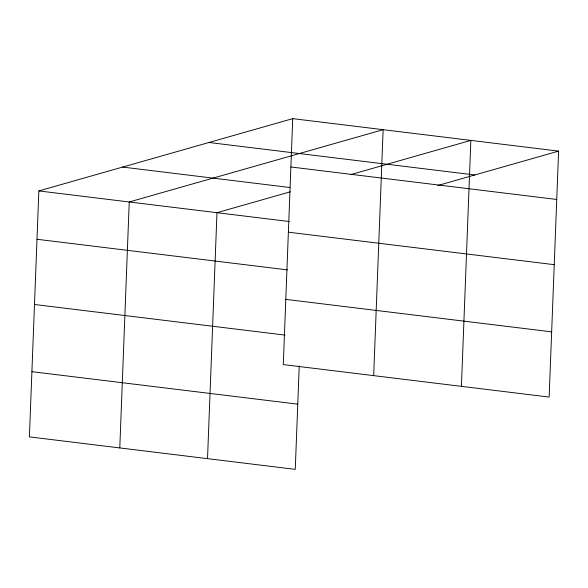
<?xml version="1.0" encoding="UTF-8"?>
<svg xmlns="http://www.w3.org/2000/svg" width="588" height="588" viewBox="0 0 588 588"><rect width="100%" height="100%" fill="white"/><g stroke="black" fill="none" stroke-linecap="round" stroke-linejoin="round"><path stroke-width="0.88" d="M292.736 118.636L283.291 364.589L549.148 397.069L558.6 151.116L292.736 118.636L38.852 190.931L29.4 436.884L295.264 469.364L299.233 366.023M119.79 447.924L129.242 201.971L383.133 129.683L373.681 375.629M207.527 458.647L216.979 212.694L290.288 191.82M461.418 386.353L470.863 140.4L350.97 174.54M437.825 185.507L558.6 151.116M208.953 142.494L474.817 174.974M290.876 166.985L556.74 199.464M122.635 167.073L289.906 187.513M38.852 190.931L289.333 221.536M288.377 232.194L554.234 264.673M36.993 239.279L287.481 269.885M285.79 299.38L551.654 331.86M34.486 304.488L284.974 335.094M31.906 371.675L297.771 404.154"/></g></svg>
